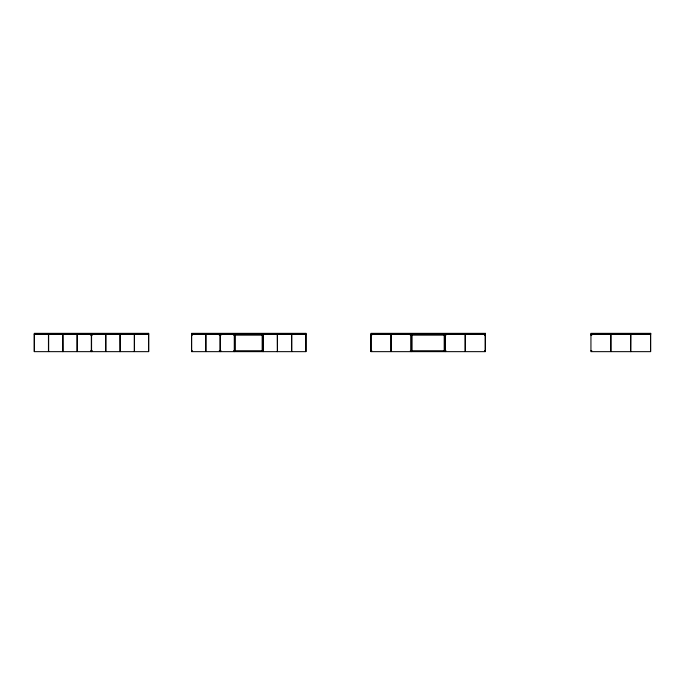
<?xml version="1.0" encoding="UTF-8"?>
<svg xmlns="http://www.w3.org/2000/svg" width="685" height="685" viewBox="0 0 685 685"><rect width="100%" height="100%" fill="white"/><g stroke="black" fill="none" stroke-linecap="round" stroke-linejoin="round"><path stroke-width="1.03" d="M34.25 334.237L148.696 334.237M191.535 334.237L305.981 334.237M370.91 334.237L485.357 334.237M220.048 334.34L205.937 334.34L205.937 351.559M591.044 334.34L610.746 334.34L610.746 351.559M90.574 335.136L92.364 335.136M191.535 335.136L192.434 335.136M219.251 335.136L221.041 335.136M233.559 335.136L263.066 335.136M370.91 335.136L371.809 335.136M410.272 335.136L445.995 335.136M484.458 335.136L485.357 335.136M590.941 335.136L591.84 335.136M90.574 350.763L92.364 350.763M191.535 350.763L192.434 350.763M219.251 350.763L221.041 350.763M233.559 350.763L263.066 350.763M370.91 350.763L371.809 350.763M410.272 350.763L445.995 350.763M484.458 350.763L485.357 350.763M590.941 350.763L591.84 350.763M650.647 334.237L650.647 351.653L590.941 351.653L590.941 334.237M650.553 351.559L650.553 334.34L630.851 334.34L630.748 351.653M630.645 351.559L630.645 334.34L610.943 334.34L610.943 351.559M485.254 351.559L485.254 334.34L465.329 334.34L465.329 351.559M465.132 351.559L465.132 334.34L445.199 334.34L445.199 351.559M445.104 334.237L445.104 351.653M444.205 335.136L444.205 350.763M412.062 335.136L412.062 350.763M411.163 334.237L411.163 351.653M411.068 351.559L411.068 334.34L391.135 334.34L391.135 351.559M390.938 351.559L390.938 334.34L371.013 334.34L371.013 351.559M305.878 351.559L305.878 334.34L291.776 334.34L291.776 351.559M291.57 351.559L291.57 334.34L277.468 334.34L277.468 351.559M277.365 351.653L277.271 334.34L263.16 334.34L263.16 351.559M263.066 334.237L263.066 351.653M262.167 335.136L262.167 350.763M235.349 335.136L235.349 350.763M234.45 334.237L234.45 351.653M234.347 351.559L234.347 334.34L220.245 334.34L220.245 351.559M220.142 334.237L220.142 351.653M205.74 351.559L205.74 334.34L191.637 334.34L191.637 351.559M148.594 351.559L148.594 334.34L134.491 334.34L134.491 351.559M134.286 351.559L134.286 334.34L120.183 334.34L120.183 351.559M120.081 351.653L119.986 334.34L105.875 334.34L105.875 351.559M105.678 351.559L105.678 334.34L91.567 334.34L91.567 351.559M91.473 334.237L91.473 351.653M91.37 351.559L91.37 334.34L77.268 334.34L77.268 351.559M77.062 351.559L77.062 334.34L62.96 334.34L62.96 351.559M62.857 351.653L62.763 334.34L48.652 334.34L48.652 351.559M48.455 351.559L48.455 334.34L34.353 334.34L34.353 351.559M148.696 333.347L34.25 333.347L34.25 351.653L148.696 351.653L148.696 333.347M305.981 333.347L191.535 333.347L191.535 351.653L305.981 351.653L305.981 333.347M485.357 333.347L370.91 333.347L370.91 351.653L485.357 351.653L485.357 333.347M650.75 333.347L590.838 333.347L590.838 334.237L650.75 334.237L650.75 333.347"/></g></svg>
